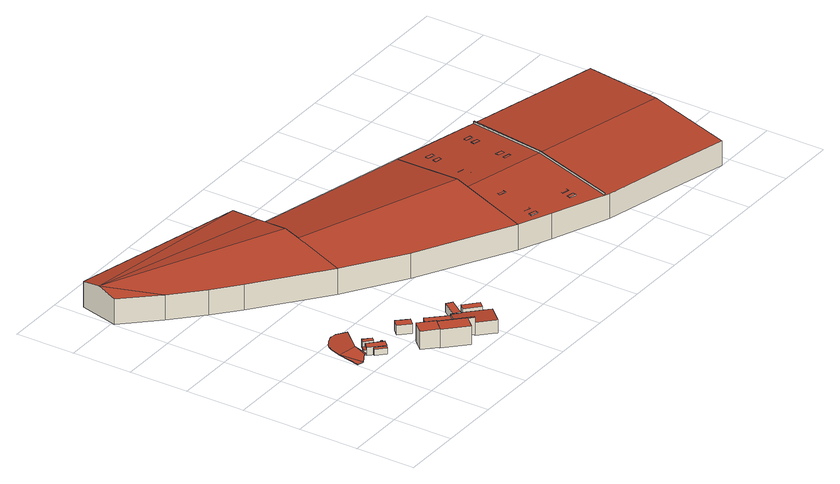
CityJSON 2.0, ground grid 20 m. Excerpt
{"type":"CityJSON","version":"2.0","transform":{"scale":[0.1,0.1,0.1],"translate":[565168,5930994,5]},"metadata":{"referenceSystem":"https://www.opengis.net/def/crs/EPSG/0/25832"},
"CityObjects":{
"building1":{"type":"Building","attributes":{"Grundfläche 2D":"107.654686","Grundhöhe NN":"9.412"},"geometry":[{"type":"Solid","lod":"3","boundaries":[[[[0,1,2,3,4,5,6,7,8,9,10,11,12,13,14,15,16,17,18,19,20]],[[21,22,19]],[[19,22,23,20]],[[24,20,23]],[[16,25,26,27,18,17]],[[28,29,8,7]],[[29,30,9,8]],[[30,31,10,9]],[[31,32,11,10]],[[32,33,12,11]],[[33,34,13,12]],[[34,35,14,13]],[[35,36,15,14]],[[36,25,16,15]],[[27,37,19,18]],[[37,38,21,19]],[[38,39,22,21]],[[39,40,23,22]],[[40,41,24,23]],[[41,42,20,24]],[[42,43,0,20]],[[43,44,1,0]],[[44,45,2,1]],[[45,46,3,2]],[[46,47,4,3]],[[47,48,5,4]],[[48,49,6,5]],[[49,28,7,6]],[[37,39,38]],[[37,42,40,39]],[[40,42,41]],[[45,44,43,42,37,27,26,25,36,35,34,33,32,31,30,29,28,49,48,47,46]]]],"semantics":{"surfaces":[{"type":"RoofSurface"},{"type":"WallSurface"},{"type":"GroundSurface"}],"values":[[0,0,0,0,1,1,1,1,1,1,1,1,1,1,1,1,1,1,1,1,1,1,1,1,1,1,1,1,2,2,2,2]]}}]},
"building2":{"type":"Building","attributes":{"Grundfläche 2D":"1.748624","Grundhöhe NN":"7.174"},"geometry":[{"type":"Solid","lod":"3","boundaries":[[[[50,51,52,53]],[[54,55,53,52]],[[55,56,50,53]],[[56,57,51,50]],[[57,54,52,51]],[[57,56,55,54]]]],"semantics":{"surfaces":[{"type":"RoofSurface"},{"type":"WallSurface"},{"type":"GroundSurface"}],"values":[[0,1,1,1,1,2]]}}]},
"building3":{"type":"Building","attributes":{"Grundfläche 2D":"2.566356","Grundhöhe NN":"7.108"},"geometry":[{"type":"Solid","lod":"3","boundaries":[[[[58,59,60,61,62]],[[63,64,60,59]],[[64,65,61,60]],[[65,66,62,61]],[[62,66,67,63,59,58]],[[65,64,63,67,66]]]],"semantics":{"surfaces":[{"type":"RoofSurface"},{"type":"WallSurface"},{"type":"GroundSurface"}],"values":[[0,1,1,1,1,2]]}}]},
"building4":{"type":"Building","attributes":{"Grundfläche 2D":"15.053252","Grundhöhe NN":"7.115"},"geometry":[{"type":"Solid","lod":"3","boundaries":[[[[68,69,70,71,72]],[[70,69,73,67]],[[71,70,67,74]],[[72,71,74,75]],[[69,68,72,75,76,73]],[[74,67,73,76,75]]]],"semantics":{"surfaces":[{"type":"RoofSurface"},{"type":"WallSurface"},{"type":"GroundSurface"}],"values":[[0,1,1,1,1,2]]}}]},
"building5":{"type":"Building","attributes":{"Grundfläche 2D":"5.342323","Grundhöhe NN":"7.158"},"geometry":[{"type":"Solid","lod":"3","boundaries":[[[[77,78,79,80]],[[81,82,80,79]],[[82,83,77,80]],[[83,84,78,77]],[[84,81,79,78]],[[84,83,82,81]]]],"semantics":{"surfaces":[{"type":"RoofSurface"},{"type":"WallSurface"},{"type":"GroundSurface"}],"values":[[0,1,1,1,1,2]]}}]},
"building6":{"type":"Building","attributes":{"Grundfläche 2D":"1.236035","Grundhöhe NN":"7.133"},"geometry":[{"type":"Solid","lod":"3","boundaries":[[[[85,86,87]],[[88,89,87,90]],[[85,87,89]],[[91,88,90,92]],[[91,92,93]],[[91,93,94]],[[95,93,92,90,87,86,96,97]],[[94,93,95,98]],[[85,89,88,91,94,98,99]],[[86,85,99,96]],[[95,97,96,99,98]]]],"semantics":{"surfaces":[{"type":"RoofSurface"},{"type":"WallSurface"},{"type":"GroundSurface"}],"values":[[0,0,0,0,0,0,1,1,1,1,2]]}}]},
"building7":{"type":"Building","attributes":{"Grundfläche 2D":"30.009274","Grundhöhe NN":"6.662"},"geometry":[{"type":"Solid","lod":"3","boundaries":[[[[100,101,102,103]],[[104,105,103,102]],[[105,106,100,103]],[[106,107,101,100]],[[107,104,102,101]],[[107,106,105,104]]]],"semantics":{"surfaces":[{"type":"RoofSurface"},{"type":"WallSurface"},{"type":"GroundSurface"}],"values":[[0,1,1,1,1,2]]}}]},
"building8":{"type":"Building","attributes":{"Grundfläche 2D":"46.575294","Grundhöhe NN":"6.403"},"geometry":[{"type":"Solid","lod":"3","boundaries":[[[[108,109,110,111]],[[109,108,112,113]],[[110,109,113,114]],[[111,110,114,115]],[[108,111,115,112]],[[113,112,115,114]]]],"semantics":{"surfaces":[{"type":"RoofSurface"},{"type":"WallSurface"},{"type":"GroundSurface"}],"values":[[0,1,1,1,1,2]]}}]},
"building9":{"type":"Building","attributes":{"Grundfläche 2D":"14.306069","Grundhöhe NN":"6.628"},"geometry":[{"type":"Solid","lod":"3","boundaries":[[[[116,117,118,119]],[[120,121,119,118]],[[121,122,116,119]],[[122,123,117,116]],[[123,120,118,117]],[[123,122,121,120]]]],"semantics":{"surfaces":[{"type":"RoofSurface"},{"type":"WallSurface"},{"type":"GroundSurface"}],"values":[[0,1,1,1,1,2]]}}]},
"building10":{"type":"Building","attributes":{"Grundfläche 2D":"6.530716","Grundhöhe NN":"6.765"},"geometry":[{"type":"Solid","lod":"3","boundaries":[[[[124,125,126,127,128,129]],[[129,128,127,130,131]],[[124,129,131,132]],[[125,124,132,133]],[[127,126,125,133,134,130]],[[132,131,130,134,133]]]],"semantics":{"surfaces":[{"type":"RoofSurface"},{"type":"WallSurface"},{"type":"GroundSurface"}],"values":[[0,1,1,1,1,2]]}}]},
"building11":{"type":"Building","attributes":{"Grundfläche 2D":"20.535960","Grundhöhe NN":"6.282"},"geometry":[{"type":"Solid","lod":"3","boundaries":[[[[135,136,137,138]],[[139,140,138,137]],[[140,141,135,138]],[[141,142,136,135]],[[142,139,137,136]],[[142,141,140,139]]]],"semantics":{"surfaces":[{"type":"RoofSurface"},{"type":"WallSurface"},{"type":"GroundSurface"}],"values":[[0,1,1,1,1,2]]}}]},
"building12":{"type":"Building","attributes":{"Grundfläche 2D":"88.805961","Grundhöhe NN":"6.398"},"geometry":[{"type":"Solid","lod":"3","boundaries":[[[[143,144,145,146,147,148,149,150,151,152,153]],[[147,146,145,154,155,156]],[[148,147,156,157]],[[149,148,157,158]],[[150,149,158,159]],[[151,150,159,160]],[[152,151,160,161]],[[153,152,161,162]],[[143,153,162,163]],[[144,143,163,164]],[[145,144,164,154]],[[156,155,154,164,163,162,161,160,159,158,157]]]],"semantics":{"surfaces":[{"type":"RoofSurface"},{"type":"WallSurface"},{"type":"GroundSurface"}],"values":[[0,1,1,1,1,1,1,1,1,1,1,2]]}}]},
"building13":{"type":"Building","attributes":{"Grundfläche 2D":"15.055026","Grundhöhe NN":"6.440"},"geometry":[{"type":"Solid","lod":"3","boundaries":[[[[165,166,167,168]],[[169,170,168,167]],[[170,171,165,168]],[[171,172,166,165]],[[172,169,167,166]],[[172,171,170,169]]]],"semantics":{"surfaces":[{"type":"RoofSurface"},{"type":"WallSurface"},{"type":"GroundSurface"}],"values":[[0,1,1,1,1,2]]}}]},
"building14":{"type":"Building","attributes":{"Grundfläche 2D":"14.761378","Grundhöhe NN":"6.477"},"geometry":[{"type":"Solid","lod":"3","boundaries":[[[[173,174,175,176]],[[177,178,176,175]],[[178,179,173,176]],[[179,180,174,173]],[[180,177,175,174]],[[180,179,178,177]]]],"semantics":{"surfaces":[{"type":"RoofSurface"},{"type":"WallSurface"},{"type":"GroundSurface"}],"values":[[0,1,1,1,1,2]]}}]},
"building15":{"type":"Building","attributes":{"Grundfläche 2D":"8720.098654","Grundhöhe NN":"5.044"},"children":["building15-1","building15-2","building15-3","building15-4","building15-5","building15-6","building15-7","building15-8","building15-9","building15-10","building15-11","building15-12","building15-13","building15-14","building15-15"],"geometry":[{"type":"Solid","lod":"3","boundaries":[[[[181,182,183,184]],[[182,185,186,183]],[[187,188,189,190,191,192,193,194,195,196,197,198,199,200,201]],[[202,203,200,199]],[[204,191,190,205]],[[206,207,208]],[[209,210,206]],[[210,211,212,213,214,215,206]],[[206,216,207]],[[215,216,206]],[[217,192,218,214,213]],[[218,204,219,220,214]],[[220,219,216,215,214]],[[182,181,205,190]],[[188,185,182,190,189]],[[188,187,186,185]],[[200,183,186,187,201]],[[184,183,200,203]],[[181,184,203,205]],[[209,206,208,221,222]],[[210,209,222,223]],[[211,210,223,224]],[[212,211,224,225]],[[213,212,225,226]],[[217,213,226,227]],[[192,217,227,228]],[[192,191,204,218]],[[219,204,229,230]],[[216,219,230,231,207]],[[208,207,231,221]],[[193,192,228,232]],[[233,195,194,193,232,234]],[[235,236,198,197,196,195,233,237]],[[202,199,198,236,238]],[[204,205,203,202,238,229]],[[224,223,222,221,231,230,229,238,236,235,237,233,234,232,228,227,226,225]]]],"semantics":{"surfaces":[{"type":"RoofSurface"},{"type":"WallSurface"},{"type":"GroundSurface"}],"values":[[0,0,0,0,0,0,0,0,0,0,0,0,1,1,1,1,1,1,1,1,1,1,1,1,1,1,1,1,1,1,1,1,1,1,1,2]]}}]},
"building15-1":{"type":"BuildingInstallation","parents":["building15"],"geometry":[{"type":"MultiSurface","lod":"3","boundaries":[[[239,240,241,242]]],"semantics":{"surfaces":[{"type":"RoofSurface"}],"values":[0]}}]},
"building15-2":{"type":"BuildingInstallation","parents":["building15"],"geometry":[{"type":"MultiSurface","lod":"3","boundaries":[[[243,244,245,246]],[[246,247,243]],[[244,243,247,248]],[[244,248,245]]],"semantics":{"surfaces":[{"type":"RoofSurface"},{"type":"WallSurface"}],"values":[0,1,1,1]}}]},
"building15-3":{"type":"BuildingInstallation","parents":["building15"],"geometry":[{"type":"MultiSurface","lod":"3","boundaries":[[[249,250,251,252]],[[252,251,253,254]],[[249,252,254,255]],[[250,249,255,256]],[[251,250,256,253]]],"semantics":{"surfaces":[{"type":"RoofSurface"},{"type":"WallSurface"}],"values":[0,1,1,1,1]}}]},
"building15-4":{"type":"BuildingInstallation","parents":["building15"],"geometry":[{"type":"MultiSurface","lod":"3","boundaries":[[[257,258,259,260]],[[257,260,261]],[[258,257,261,262]],[[258,262,259]]],"semantics":{"surfaces":[{"type":"RoofSurface"},{"type":"WallSurface"}],"values":[0,1,1,1]}}]},
"building15-5":{"type":"BuildingInstallation","parents":["building15"],"geometry":[{"type":"MultiSurface","lod":"3","boundaries":[[[263,264,265,266]],[[267,268,266,265]],[[268,269,263,266]],[[264,263,269,270]],[[265,264,270,267]]],"semantics":{"surfaces":[{"type":"RoofSurface"},{"type":"WallSurface"}],"values":[0,1,1,1,1]}}]},
"building15-6":{"type":"BuildingInstallation","parents":["building15"],"geometry":[{"type":"MultiSurface","lod":"3","boundaries":[[[271,272,273,274]],[[275,273,272,276,277]],[[274,273,275]],[[271,276,272]]],"semantics":{"surfaces":[{"type":"RoofSurface"},{"type":"WallSurface"}],"values":[0,1,1,1]}}]},
"building15-7":{"type":"BuildingInstallation","parents":["building15"],"geometry":[{"type":"MultiSurface","lod":"3","boundaries":[[[278,279,280,281]]],"semantics":{"surfaces":[{"type":"RoofSurface"}],"values":[0]}}]},
"building15-8":{"type":"BuildingInstallation","parents":["building15"],"geometry":[{"type":"MultiSurface","lod":"3","boundaries":[[[282,283,284,285]],[[285,284,286,287]],[[282,285,287,288]],[[288,289,283,282]],[[289,286,284,283]]],"semantics":{"surfaces":[{"type":"RoofSurface"},{"type":"WallSurface"}],"values":[0,1,1,1,1]}}]},
"building15-9":{"type":"BuildingInstallation","parents":["building15"],"geometry":[{"type":"MultiSurface","lod":"3","boundaries":[[[290,291,292,293]],[[293,292,294]],[[295,296,291,290]],[[291,296,292]],[[295,290,293]]],"semantics":{"surfaces":[{"type":"RoofSurface"},{"type":"WallSurface"}],"values":[0,1,1,1,1]}}]},
"building15-10":{"type":"BuildingInstallation","parents":["building15"],"geometry":[{"type":"MultiSurface","lod":"3","boundaries":[[[297,298,299,300,301]],[[302,303,299,298,304]],[[303,305,300,299]],[[305,306,301,300]],[[306,307,304,298,297,301]]],"semantics":{"surfaces":[{"type":"RoofSurface"},{"type":"WallSurface"}],"values":[0,1,1,1,1]}}]},
"building15-11":{"type":"BuildingInstallation","parents":["building15"],"geometry":[{"type":"MultiSurface","lod":"3","boundaries":[[[308,309,310,311]]],"semantics":{"surfaces":[{"type":"RoofSurface"}],"values":[0]}}]},
"building15-12":{"type":"BuildingInstallation","parents":["building15"],"geometry":[{"type":"MultiSurface","lod":"3","boundaries":[[[312,313,314,315]],[[315,314,316,317]],[[312,315,317,318]],[[313,312,318,319]],[[314,313,319,316]]],"semantics":{"surfaces":[{"type":"RoofSurface"},{"type":"WallSurface"}],"values":[0,1,1,1,1]}}]},
"building15-13":{"type":"BuildingInstallation","parents":["building15"],"geometry":[{"type":"MultiSurface","lod":"3","boundaries":[[[320,321,322,323]]],"semantics":{"surfaces":[{"type":"RoofSurface"}],"values":[0]}}]},
"building15-14":{"type":"BuildingInstallation","parents":["building15"],"geometry":[{"type":"MultiSurface","lod":"3","boundaries":[[[324,325,326,327]],[[327,326,328,329]],[[324,327,329,330]],[[325,324,330,331]],[[326,325,331,328]]],"semantics":{"surfaces":[{"type":"RoofSurface"},{"type":"WallSurface"}],"values":[0,1,1,1,1]}}]},
"building15-15":{"type":"BuildingInstallation","parents":["building15"],"geometry":[{"type":"MultiSurface","lod":"3","boundaries":[[[332,333,334,335]]],"semantics":{"surfaces":[{"type":"RoofSurface"}],"values":[0]}}]}
},
"vertices":[
[277,347,51],[249,371,48],[243,373,48],[237,374,47],[231,375,47],[224,374,47],[218,372,47],[212,370,47],[206,367,46],[200,363,46],[196,361,46],[192,359,46],[188,356,46],[185,353,46],[182,349,46],[180,346,46],[178,342,46],[176,338,46],[166,314,47],[159,295,48],[221,284,50],[141,221,48],[163,215,48],[201,237,49],[208,234,49],[178,342,44],[176,338,44],[166,314,45],[212,370,45],[206,367,44],[200,363,44],[196,361,44],[192,359,44],[188,356,44],[185,353,44],[182,349,44],[180,346,44],[159,295,46],[141,221,46],[163,215,46],[201,237,47],[208,234,47],[221,284,48],[277,347,49],[249,371,46],[243,373,46],[237,374,45],[231,375,45],[224,374,45],[218,372,45],
[248,275,38],[233,260,38],[239,254,38],[254,269,38],[239,254,22],[254,269,22],[248,275,22],[233,260,22],
[280,210,46],[252,238,46],[248,233,43],[277,205,43],[281,210,46],[252,238,21],[248,233,21],[277,205,21],[281,210,21],[280,210,21],
[254,269,48],[238,252,48],[280,210,48],[298,228,48],[255,270,48],[238,252,21],[298,228,21],[255,270,21],[239,254,21],
[281,257,49],[292,269,49],[268,291,49],[257,279,49],[268,291,22],[257,279,22],[281,257,22],[292,269,22],
[307,252,35],[298,244,35],[300,242,37],[310,248,37],[309,250,37],[301,240,37],[312,247,37],[303,238,37],[305,237,35],[314,245,35],[305,237,21],[298,244,21],[300,242,21],[314,245,21],[307,252,21],
[435,137,80],[392,180,80],[357,144,80],[401,102,80],[357,144,17],[401,102,17],[435,137,17],[392,180,17],
[401,102,78],[469,36,78],[503,71,78],[435,137,78],[401,102,14],[469,36,14],[503,71,14],[435,137,14],
[446,235,48],[413,270,48],[392,249,48],[425,214,48],[392,249,16],[425,214,16],[446,235,16],[413,270,16],
[529,65,71],[494,99,71],[492,97,72],[484,89,76],[503,71,76],[519,55,76],[484,89,18],[519,55,18],[529,65,18],[494,99,18],[492,97,18],
[471,206,49],[453,189,49],[508,129,49],[526,148,49],[508,129,13],[526,148,13],[471,206,13],[453,189,13],
[494,99,57],[529,65,57],[519,55,58],[567,9,59],[569,8,59],[622,62,52],[555,127,52],[552,125,52],[528,149,52],[485,105,57],[492,97,57],[519,55,14],[567,9,14],[569,8,14],[622,62,14],[555,127,14],[552,125,14],[528,149,14],[485,105,14],[492,97,14],[494,99,14],[529,65,14],
[604,189,43],[584,203,43],[549,154,43],[569,140,43],[549,154,14],[569,140,14],[604,189,14],[584,203,14],
[647,121,43],[603,161,43],[586,143,43],[630,103,43],[586,143,15],[630,103,15],[647,121,15],[603,161,15],
[1442,669,91],[1374,391,113],[1377,390,113],[1446,668,91],[1307,118,91],[1310,117,91],[1310,117,85],[1307,118,85],[1309,127,86],[1374,391,107],[1077,465,107],[1020,234,88],[1128,187,87],[1275,128,86],[1321,109,85],[1475,72,84],[1605,40,84],[1760,0,84],[1829,278,107],[1377,390,107],[1311,123,86],[1897,555,84],[1446,668,84],[1145,743,84],[1442,669,84],[26,1059,100],[627,982,87],[42,1125,87],[8,992,87],[110,881,87],[204,790,87],[286,719,88],[514,539,88],[559,705,116],[573,760,124],[601,876,104],[708,408,86],[1082,488,130],[601,876,84],[573,760,105],[42,1125,0],[8,992,0],[110,881,0],[204,790,0],[286,719,0],[514,539,0],[708,408,0],[1020,234,0],[1145,743,0],[601,876,0],[627,982,0],[1128,187,0],[1321,109,0],[1275,128,0],[1605,40,0],[1760,0,0],[1475,72,0],[1897,555,0],
[1090,256,92],[1113,250,92],[1115,257,92],[1091,263,92],
[1324,466,103],[1301,472,103],[1299,464,103],[1322,458,103],[1324,466,102],[1301,472,102],
[1217,668,91],[1193,674,91],[1190,662,91],[1214,656,91],[1190,662,90],[1214,656,90],[1217,668,89],[1193,674,89],
[1331,496,101],[1308,502,101],[1305,490,101],[1328,484,101],[1331,496,100],[1308,502,100],
[1358,601,93],[1335,607,93],[1332,595,93],[1355,589,93],[1332,595,92],[1355,589,92],[1358,601,91],[1335,607,91],
[1241,229,92],[1238,219,92],[1262,213,92],[1264,223,92],[1262,213,91],[1238,219,91],[1247,217,91],
[1176,502,102],[1152,508,102],[1151,505,102],[1175,499,102],
[1365,631,91],[1342,637,91],[1339,626,91],[1362,620,91],[1339,626,90],[1362,620,90],[1365,631,89],[1342,637,89],
[1116,360,101],[1139,355,101],[1142,366,101],[1119,372,101],[1133,369,101],[1116,360,100],[1139,355,100],
[1233,199,91],[1231,189,91],[1254,183,91],[1257,195,91],[1234,201,91],[1241,186,89],[1254,183,89],[1231,189,89],[1257,195,90],[1234,201,90],[1233,199,90],
[1291,327,100],[1267,333,100],[1264,324,100],[1289,318,100],
[1109,231,92],[1085,238,92],[1082,226,92],[1106,220,92],[1082,226,89],[1106,220,89],[1109,231,90],[1085,238,90],
[1295,351,102],[1272,356,102],[1272,354,102],[1295,348,102],
[1206,626,93],[1209,638,93],[1186,644,93],[1183,631,93],[1186,644,91],[1183,631,92],[1206,626,92],[1209,638,91],
[1182,532,100],[1160,538,100],[1157,528,100],[1180,523,100]
]}
